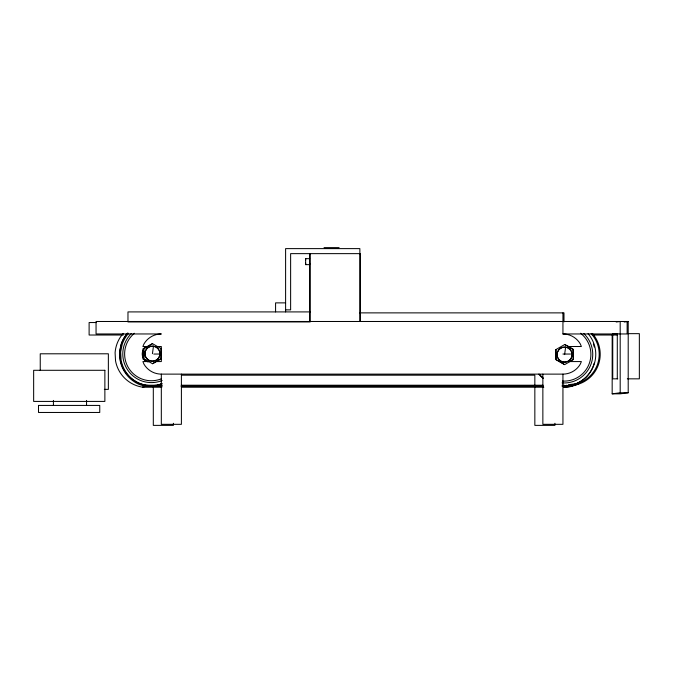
<?xml version="1.0" encoding="UTF-8"?>
<svg xmlns="http://www.w3.org/2000/svg" width="673" height="673" viewBox="0 0 673 673"><rect width="100%" height="100%" fill="white"/><g stroke="black" fill="none" stroke-linecap="round" stroke-linejoin="round"><path stroke-width="1.01" d="M309.664 263.135L309.664 264.64L305.643 264.64L305.643 263.135M305.643 260.123L305.643 258.617L309.664 258.718M143.08 386.209L142.937 387.227L161.831 387.227M128.602 333.286A31.766 31.732 82.3 0 0 122.192 344.391L120.652 351.996L121.098 360.114A31.766 31.732 82.3 0 0 140.245 383.787L145.503 385.225L145.368 386.235L142.937 387.227A32.506 32.464 82.3 0 1 115.537 360.846L115.091 352.753A32.506 32.464 82.3 0 1 123.226 333.429M152.443 353.661L153.469 346.2M564.588 354.621L565.623 347.159M148.068 361.973L142.853 358.961L142.844 348.925L147.194 346.41M143.744 348.648L152.435 343.625L161.2 348.664L161.209 358.701L152.51 363.723L143.744 358.684L143.744 348.648L152.51 343.642M156.759 360.964L160.309 358.978M152.51 363.723L161.209 358.701M555.898 349.598L564.756 344.5L573.455 349.523L573.455 359.559L564.597 364.657L555.898 359.634L555.898 349.598L556.075 359.559L563.898 364.076M570.477 360.846L572.21 359.845M564.756 344.5L573.455 349.523M572.9 349.38L573.085 359.34M573.455 359.559L573.278 349.598M592.551 333.699A31.421 31.387 82.5 0 1 576.744 384.662L568.492 385.688L563.755 387.278L563.629 386.277L566.691 385.259M616.174 322.014L620.186 321.484L620.186 392.771L612.169 393.831L612.169 335.12M624.199 322.014L628.203 321.484L628.203 392.771L620.186 393.831L612.169 393.831M563.629 386.277L564.176 386.209L562.073 386.235M572.134 386.235L563.755 387.278A32.388 32.346 82.5 0 0 579.142 383.509M359.862 253.637L360.341 253.637L360.341 321.484M324.041 247.622L339.108 247.622M360.341 253.637L290.627 253.637L290.627 309.866L285.613 309.866M285.604 302.875L275.577 302.875L275.577 311.91M310.194 311.91L127.971 311.91L127.971 321.946L310.194 321.946M359.584 312.878L563.982 312.878L563.982 321.913M628.203 321.484L96.054 321.484L96.054 333.959L161.318 333.959A20.081 20.081 0 0 0 143.929 344.004L142.895 346.511L148.01 346.511M96.458 322.544L89.114 322.544L89.114 335.019L123.277 335.019M612.75 333.657L617.772 333.657M627.32 333.657L639.35 333.657L639.35 378.84L627.32 378.84M562.939 312.878L562.939 333.959L627.135 333.959L627.135 321.484M592.223 335.019L617.082 335.019M156.203 346.511L161.318 346.511L161.318 361.569L156.203 361.569M568.062 346.511L581.371 346.511L580.336 344.004A20.081 20.081 0 0 0 562.939 333.959M153.789 354.04L161.318 354.04M562.939 354.04L570.468 354.04M149.036 361.569L142.895 361.569L143.929 364.085A20.081 20.081 0 0 0 161.318 374.121L562.939 374.121A20.081 20.081 0 0 0 580.336 364.085L581.371 361.569L569.089 361.569M181.794 375.181L534.842 375.181L534.842 425.378L554.922 425.378L554.922 423.292M617.772 378.84L612.75 378.84L612.75 334.708M145.503 385.225L162.294 385.225M181.18 385.225L543.187 385.225M562.073 385.225L564.176 385.225L563.755 387.227M162.168 386.235L145.368 386.235L139.858 384.729A32.775 32.741 82.3 0 1 120.097 360.299L119.643 351.92L121.199 344.038A32.775 32.741 82.3 0 1 127.172 333.396M181.054 386.235L543.178 386.235M181.769 387.227L543.809 387.227M104.332 389.373L108.361 389.373L108.361 353.796L40.245 353.796L40.245 370.537M620.186 392.771L628.203 392.771M38.42 405.432L99.747 405.432L99.747 412.465L38.496 412.465L38.496 405.432M161.2 348.664L161.133 358.675M143.744 358.684L143.812 348.664M568.492 385.688L568.374 384.704L576.492 383.694A30.42 30.378 82.5 0 0 591.13 333.615M617.292 333.657L617.292 378.84M562.939 374.121L562.939 424.327L542.859 424.327L542.859 374.121M359.87 321.484L359.862 248.615L285.604 248.623L285.604 311.91M305.643 258.617L305.643 264.64M181.399 374.121L181.399 424.327L161.318 424.327L161.318 374.121M173.39 423.292L173.39 425.378L153.309 425.378L153.309 386.681M86.548 400.41L86.548 405.432M53.419 400.41L53.419 405.432M593.367 344.063A31.379 31.337 82.5 0 1 594.284 346.99M594.183 363.227A31.379 31.337 82.5 0 1 576.719 383.576M144.274 355.891A7.529 7.529 0 0 1 144.266 351.996M161.427 378.781A26.752 26.735 72.8 0 1 134.449 333.27M145.755 361.216A9.144 9.144 72.8 0 1 144.072 359.508M142.895 357.439A9.144 9.144 72.8 0 1 142.945 350.431M144.148 348.378A9.144 9.144 72.8 0 1 145.848 346.696M158.584 359.618A9.144 9.144 72.8 0 1 156.885 361.292M161.562 383.568A31.631 31.606 72.8 0 1 157.751 385.116M162.134 380.506A28.619 28.594 72.8 0 1 131.277 333.623M162.311 383.669A31.631 31.606 72.8 0 1 127.735 332.984M580.563 333.236A26.752 26.752 0 0 1 562.451 381.053M568.416 346.267A9.144 9.144 0 0 1 571.436 348.833M573.219 353.224A9.144 9.144 0 0 1 573.203 355.605M543.22 378.445A31.631 31.623 -59.6 0 1 538.72 374.171M583.836 333.598A28.619 28.611 -59.6 0 1 562.073 382.895M588.059 333.665A31.631 31.623 -59.6 0 1 563.932 385.982M543.136 377.999A31.631 31.623 -59.6 0 1 539.553 374.255M159.905 352.728L159.896 354.696A7.529 7.529 72.8 0 1 148.354 359.988A7.529 7.529 72.8 0 1 148.439 347.285A7.529 7.529 72.8 0 1 159.905 352.728M572.058 353.687L572.05 355.647A7.529 7.529 0 0 1 560.5 360.938A7.529 7.529 0 0 1 560.584 348.244A7.529 7.529 0 0 1 572.058 353.687M310.135 253.637L309.664 253.637L309.664 321.484L310.135 321.484L310.135 253.637M104.87 370.293L33.65 370.293L33.65 401.419L104.87 401.419L104.87 370.293M147.118 358.987A7.529 7.529 0 0 0 159.711 355.605A7.529 7.529 0 0 0 150.491 346.393A7.529 7.529 0 0 0 147.118 358.987M557.32 352.669A7.529 7.521 66.3 0 0 566.54 361.889A7.529 7.521 66.3 0 0 569.905 349.295A7.529 7.521 66.3 0 0 557.32 352.669"/></g></svg>
